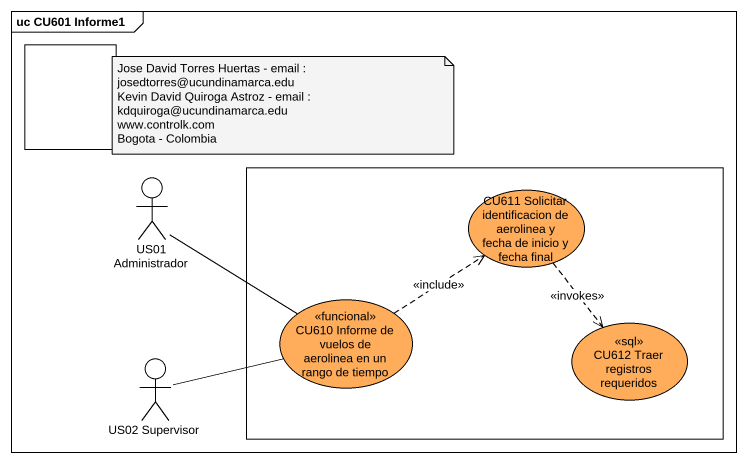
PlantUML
@startuml
mainframe uc CU601 Informe1
rectangle " " as rectangle1
rectangle " " as rectangle2 {
  usecase "CU611 Solicitar identificacion de aerolinea y fecha de inicio y fecha final" as CU611_Solicitar #FFAD5B
  usecase "CU610 Informe de vuelos de aerolinea en un rango de tiempo" as CU610_Informe_de_vuelos_de <<funcional>> #FFAD5B
  usecase "CU612 Traer registros requeridos" as CU612_Traer_registros <<sql>> #FFAD5B
}
actor "US01 Administrador" as US01_Administrador
actor "US02 Supervisor" as US02_Supervisor
US01_Administrador -right- CU610_Informe_de_vuelos_de
CU611_Solicitar ..> CU612_Traer_registros : <<invokes>>
CU610_Informe_de_vuelos_de .up.> CU611_Solicitar : <<include>>
US02_Supervisor -right- CU610_Informe_de_vuelos_de
note as N1
  Jose David Torres Huertas - email : josedtorres@ucundinamarca.edu
  Kevin David Quiroga Astroz - email : kdquiroga@ucundinamarca.edu
  www.controlk.com
  Bogota - Colombia
end note
@enduml
